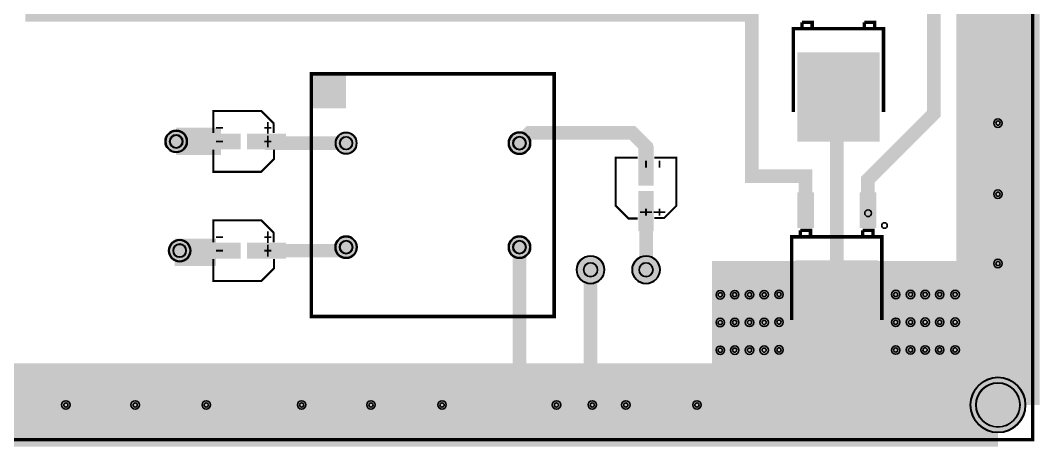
# Model space of a CAD drawing. Header units: millimetres. Extents: x 4 to 167, y 3 to 129.
# Drawn here: x 92.7 to 167.4, y 3.2 to 34.4 of the extents above; entities that cross this region are included whole.
import ezdxf

# ---------------------------------------------------------------- set-up
doc = ezdxf.new("R2010")
doc.units = ezdxf.units.MM
for name, color, linetype, true_color in [('BoardOutLine', 7, 'Continuous', 0xff00ff), ('BottomLayer', 7, 'Continuous', 0x0000ff), ('BottomSolderMaskLayer', 7, 'Continuous', 0xaa00ff), ('Document', 7, 'Continuous', 0xffffff), ('Hole', 7, 'Continuous', 0x222222), ('Multi-Layer', 7, 'Continuous', 0xc0c0c0), ('TopLayer', 7, 'Continuous', 0xff0000), ('TopPasteMaskLayer', 7, 'Continuous', 0x808080), ('TopSilkLayer', 7, 'Continuous', 0xffcc00), ('TopSolderMaskLayer', 7, 'Continuous', 0x800080)]:
    doc.layers.add(name, color=color, linetype=linetype, true_color=true_color)

msp = doc.modelspace()

# ---------------------------------------------------------------- hatches: boundary and pattern name
at = {"layer": 'BottomLayer'}
msp.add_hatch(color=256, dxfattribs=at).paths.add_polyline_path([(164.338, 6.223), (164.338, 16.764), (143.383, 16.764), (143.383, 6.223)])
at = {"layer": 'BottomSolderMaskLayer'}
for points in [[(103.327, 25.527, 1), (104.953, 25.527, 1)], [(115.799, 25.4, 1), (117.374, 25.4, 1)], [(128.473, 25.4, 1), (130.099, 25.4, 1)], [(103.581, 17.526, 1), (105.207, 17.526, 1)], [(115.773, 17.78, 1), (117.399, 17.78, 1)], [(128.473, 17.78, 1), (130.099, 17.78, 1)], [(133.468, 16.129, 1), (135.519, 16.129, 1)], [(137.532, 16.129, 1), (139.583, 16.129, 1)], [(164.338, 6.223), (164.338, 16.764), (143.383, 16.764), (143.383, 6.223)], [(162.313, 6.223, 1), (166.363, 6.223, 1)]]:
    msp.add_hatch(color=256, dxfattribs=at).paths.add_polyline_path(points)
at = {"layer": 'Document'}
for points in [[(107.063, 25.463), (107.063, 25.592), (107.579, 25.592), (107.579, 25.463)], [(111.105, 25.463), (111.105, 25.592), (110.589, 25.592), (110.589, 25.463)], [(110.911, 25.097), (110.911, 25.957), (110.782, 25.957), (110.782, 25.097)], [(138.493, 24.129), (138.622, 24.129), (138.622, 23.613), (138.493, 23.613)], [(138.127, 20.28), (138.987, 20.28), (138.987, 20.409), (138.127, 20.409)], [(138.493, 20.087), (138.622, 20.087), (138.622, 20.603), (138.493, 20.603)], [(110.911, 17.096), (110.911, 17.956), (110.782, 17.956), (110.782, 17.096)], [(107.063, 17.462), (107.063, 17.591), (107.579, 17.591), (107.579, 17.462)], [(111.105, 17.462), (111.105, 17.591), (110.589, 17.591), (110.589, 17.462)]]:
    msp.add_hatch(color=256, dxfattribs=at).paths.add_polyline_path(points)
at = {"layer": 'Multi-Layer'}
for points in [[(115.824, 25.4, 1), (117.348, 25.4, 1)], [(128.524, 25.4, 1), (130.048, 25.4, 1)], [(115.824, 17.78, 1), (117.348, 17.78, 1)], [(128.524, 17.78, 1), (130.048, 17.78, 1)]]:
    msp.add_hatch(color=256, dxfattribs=at).paths.add_polyline_path(points)
at = {"layer": 'TopLayer'}
for points in [[(149.654, 25.533), (149.654, 32.033), (155.654, 32.033), (155.654, 25.533)], [(108.833, 24.977), (106.033, 24.977), (106.033, 26.077), (108.833, 26.077)], [(112.154, 24.977), (109.354, 24.977), (109.354, 26.077), (112.154, 26.077)], [(138.007, 22.359), (138.007, 25.159), (139.107, 25.159), (139.107, 22.359)], [(138.007, 19.038), (138.007, 21.838), (139.107, 21.838), (139.107, 19.038)], [(149.641, 19.243), (149.641, 21.743), (150.841, 21.743), (150.841, 19.243)], [(154.213, 19.243), (154.213, 21.743), (155.413, 21.743), (155.413, 19.243)], [(108.833, 16.976), (106.033, 16.976), (106.033, 18.076), (108.833, 18.076)], [(112.154, 16.976), (109.354, 16.976), (109.354, 18.076), (112.154, 18.076)], [(164.338, 6.223), (164.338, 16.764), (143.383, 16.764), (143.383, 6.35), (143.51, 6.223)], [(149.527, 10.293), (149.527, 16.793), (155.527, 16.793), (155.527, 10.293)]]:
    msp.add_hatch(color=256, dxfattribs=at).paths.add_polyline_path(points)
at = {"layer": 'TopPasteMaskLayer'}
for points in [[(149.654, 25.533), (149.654, 32.033), (155.654, 32.033), (155.654, 25.533)], [(108.833, 24.977), (106.033, 24.977), (106.033, 26.077), (108.833, 26.077)], [(112.154, 24.977), (109.354, 24.977), (109.354, 26.077), (112.154, 26.077)], [(138.007, 22.359), (138.007, 25.159), (139.107, 25.159), (139.107, 22.359)], [(138.007, 19.038), (138.007, 21.838), (139.107, 21.838), (139.107, 19.038)], [(149.641, 19.243), (149.641, 21.743), (150.841, 21.743), (150.841, 19.243)], [(154.213, 19.243), (154.213, 21.743), (155.413, 21.743), (155.413, 19.243)], [(108.833, 16.976), (106.033, 16.976), (106.033, 18.076), (108.833, 18.076)], [(112.154, 16.976), (109.354, 16.976), (109.354, 18.076), (112.154, 18.076)], [(149.527, 10.293), (149.527, 16.793), (155.527, 16.793), (155.527, 10.293)]]:
    msp.add_hatch(color=256, dxfattribs=at).paths.add_polyline_path(points)
at = {"layer": 'TopSilkLayer'}
for points in [[(114.046, 27.94), (114.046, 30.48), (116.586, 30.48), (116.586, 27.94)], [(110.911, 26.086), (110.911, 26.946), (110.782, 26.946), (110.782, 26.086)], [(107.063, 26.452), (107.063, 26.581), (107.579, 26.581), (107.579, 26.452)], [(111.105, 26.452), (111.105, 26.581), (110.589, 26.581), (110.589, 26.452)], [(139.482, 24.129), (139.611, 24.129), (139.611, 23.613), (139.482, 23.613)], [(139.116, 20.28), (139.976, 20.28), (139.976, 20.409), (139.116, 20.409)], [(139.482, 20.087), (139.611, 20.087), (139.611, 20.603), (139.482, 20.603)], [(110.911, 18.085), (110.911, 18.945), (110.782, 18.945), (110.782, 18.085)], [(107.063, 18.451), (107.063, 18.58), (107.579, 18.58), (107.579, 18.451)], [(111.105, 18.451), (111.105, 18.58), (110.589, 18.58), (110.589, 18.451)]]:
    msp.add_hatch(color=256, dxfattribs=at).paths.add_polyline_path(points)
at = {"layer": 'TopSolderMaskLayer'}
for points in [[(149.631, 25.506), (149.631, 32.06), (155.677, 32.06), (155.677, 25.506)], [(103.327, 25.527, 1), (104.953, 25.527, 1)], [(115.799, 25.4, 1), (117.374, 25.4, 1)], [(128.473, 25.4, 1), (130.099, 25.4, 1)], [(108.858, 24.952), (106.007, 24.952), (106.007, 26.102), (108.858, 26.102)], [(112.179, 24.952), (109.328, 24.952), (109.328, 26.102), (112.179, 26.102)], [(137.997, 22.294), (137.997, 25.223), (139.117, 25.223), (139.117, 22.294)], [(137.997, 18.973), (137.997, 21.902), (139.117, 21.902), (139.117, 18.973)], [(149.629, 19.191), (149.629, 21.795), (150.853, 21.795), (150.853, 19.191)], [(154.201, 19.191), (154.201, 21.795), (155.425, 21.795), (155.425, 19.191)], [(103.581, 17.526, 1), (105.207, 17.526, 1)], [(108.858, 16.951), (106.007, 16.951), (106.007, 18.101), (108.858, 18.101)], [(112.179, 16.951), (109.328, 16.951), (109.328, 18.101), (112.179, 18.101)], [(115.773, 17.78, 1), (117.399, 17.78, 1)], [(128.473, 17.78, 1), (130.099, 17.78, 1)], [(133.468, 16.129, 1), (135.519, 16.129, 1)], [(137.532, 16.129, 1), (139.583, 16.129, 1)], [(164.338, 6.223), (164.338, 16.764), (143.383, 16.764), (143.383, 6.35), (143.51, 6.223)], [(149.504, 10.266), (149.504, 16.82), (155.55, 16.82), (155.55, 10.266)], [(162.313, 6.223, 1), (166.363, 6.223, 1)]]:
    msp.add_hatch(color=256, dxfattribs=at).paths.add_polyline_path(points)

# ---------------------------------------------------------------- linework, layer by layer
at = {"layer": 'BoardOutLine', "const_width": 0.254}
msp.add_lwpolyline([(4.166, 128.677), (166.879, 128.677), (166.879, 3.683), (4.166, 3.683), (4.166, 128.677)], close=True, dxfattribs=at)
at = {"layer": 'BottomLayer', "const_width": 6}
for points in [[(164.338, 88.975), (164.338, 6.223)], [(6.731, 6.223), (150.156, 6.223)], [(150.156, 6.223), (154.22, 6.223)], [(154.22, 6.223), (164.338, 6.223)]]:
    msp.add_lwpolyline(points, dxfattribs=at)
at = {"layer": 'BottomSolderMaskLayer', "const_width": 6.102}
for points in [[(164.338, 126.111), (164.338, 6.223)], [(6.731, 6.223), (150.156, 6.223)], [(6.731, 6.223), (164.338, 6.223)]]:
    msp.add_lwpolyline(points, dxfattribs=at)
at = {"layer": 'BottomSolderMaskLayer'}
for centre, radius in [((104.14, 25.527), 0.813), ((116.586, 25.4), 0.787), ((129.286, 25.4), 0.813), ((104.14, 25.527), 0.488), ((116.586, 25.4), 0.472), ((129.286, 25.4), 0.488), ((104.394, 17.526), 0.813), ((104.394, 17.526), 0.488), ((116.586, 17.78), 0.813), ((116.586, 17.78), 0.488), ((129.286, 17.78), 0.813), ((129.286, 17.78), 0.488), ((134.493, 16.129), 1.025), ((134.493, 16.129), 0.513), ((138.557, 16.129), 1.025), ((138.557, 16.129), 0.513), ((164.338, 6.223), 2.025), ((164.338, 6.223), 1.62)]:
    msp.add_circle(centre, radius, dxfattribs=at)
at = {"layer": 'Document'}
msp.add_circle((154.827, 20.268), 0.25, dxfattribs=at)
at = {"layer": 'Hole'}
for centre in [(164.338, 26.869), (164.338, 26.869), (164.338, 21.662), (164.338, 21.662), (164.338, 16.582), (164.338, 16.582), (143.995, 14.293), (145.052, 14.303), (146.14, 14.303), (147.211, 14.303), (148.299, 14.321), (156.847, 14.312), (157.934, 14.318), (159.001, 14.318), (160.068, 14.318), (161.198, 14.318), (143.995, 12.261), (145.052, 12.271), (146.14, 12.271), (147.211, 12.271), (148.299, 12.289), (156.847, 12.28), (157.934, 12.286), (159.001, 12.286), (160.068, 12.286), (161.198, 12.286), (143.995, 10.229), (145.052, 10.239), (146.14, 10.239), (147.211, 10.239), (148.299, 10.257), (156.847, 10.248), (157.934, 10.254), (159.001, 10.254), (160.068, 10.254), (161.198, 10.254), (96.056, 6.223), (96.056, 6.223), (101.136, 6.223), (101.136, 6.223), (106.343, 6.223), (106.343, 6.223), (113.328, 6.223), (113.328, 6.223), (118.408, 6.223), (118.408, 6.223), (123.615, 6.223), (123.615, 6.223), (131.997, 6.223), (131.997, 6.223), (134.62, 6.223), (137.077, 6.223), (142.284, 6.223), (142.284, 6.223)]:
    msp.add_circle(centre, 0.155, dxfattribs=at)
at = {"layer": 'Multi-Layer'}
for centre, radius in [((164.338, 26.869), 0.31), ((164.338, 26.869), 0.31), ((104.14, 25.527), 0.762), ((116.586, 25.4), 0.762), ((129.286, 25.4), 0.762), ((104.14, 25.527), 0.457), ((116.586, 25.4), 0.457), ((129.286, 25.4), 0.457), ((164.338, 21.662), 0.31), ((164.338, 21.662), 0.31), ((104.394, 17.526), 0.762), ((104.394, 17.526), 0.457), ((116.586, 17.78), 0.762), ((116.586, 17.78), 0.457), ((129.286, 17.78), 0.762), ((129.286, 17.78), 0.457), ((134.493, 16.129), 1), ((134.493, 16.129), 0.5), ((138.557, 16.129), 1), ((138.557, 16.129), 0.5), ((164.338, 16.582), 0.31), ((164.338, 16.582), 0.31), ((143.995, 14.293), 0.31), ((145.052, 14.303), 0.31), ((146.14, 14.303), 0.31), ((147.211, 14.303), 0.31), ((148.299, 14.321), 0.31), ((156.847, 14.312), 0.31), ((157.934, 14.318), 0.31), ((159.001, 14.318), 0.31), ((160.068, 14.318), 0.31), ((161.198, 14.318), 0.31), ((143.995, 12.261), 0.31), ((145.052, 12.271), 0.31), ((146.14, 12.271), 0.31), ((147.211, 12.271), 0.31), ((148.299, 12.289), 0.31), ((156.847, 12.28), 0.31), ((157.934, 12.286), 0.31), ((159.001, 12.286), 0.31), ((160.068, 12.286), 0.31), ((161.198, 12.286), 0.31), ((143.995, 10.229), 0.31), ((145.052, 10.239), 0.31), ((146.14, 10.239), 0.31), ((147.211, 10.239), 0.31), ((148.299, 10.257), 0.31), ((156.847, 10.248), 0.31), ((157.934, 10.254), 0.31), ((159.001, 10.254), 0.31), ((160.068, 10.254), 0.31), ((161.198, 10.254), 0.31), ((164.338, 6.223), 2), ((164.338, 6.223), 1.6), ((96.056, 6.223), 0.31), ((96.056, 6.223), 0.31), ((101.136, 6.223), 0.31), ((101.136, 6.223), 0.31), ((106.343, 6.223), 0.31), ((106.343, 6.223), 0.31), ((113.328, 6.223), 0.31), ((113.328, 6.223), 0.31), ((118.408, 6.223), 0.31), ((118.408, 6.223), 0.31), ((123.615, 6.223), 0.31), ((123.615, 6.223), 0.31), ((131.997, 6.223), 0.31), ((131.997, 6.223), 0.31), ((134.62, 6.223), 0.31), ((137.077, 6.223), 0.31), ((142.284, 6.223), 0.31), ((142.284, 6.223), 0.31)]:
    msp.add_circle(centre, radius, dxfattribs=at)
at = {"layer": 'TopLayer'}
for points, const_width in [([(150.241, 20.493), (150.241, 22.987), (146.304, 22.987), (146.304, 34.798), (93.599, 34.798), (93.599, 83.185), (74.93, 83.185), (74.93, 84.709)], 1), ([(159.639, 44.666), (159.639, 27.559), (154.813, 22.733), (154.813, 20.493)], 1), ([(164.338, 39.822), (164.338, 26.87)], 6), ([(164.338, 26.87), (164.338, 21.663)], 6), ([(152.654, 28.783), (152.527, 28.656), (152.527, 13.543)], 1), ([(104.14, 25.527), (107.433, 25.527)], 2), ([(138.557, 23.759), (138.557, 25.146), (137.541, 26.162), (130.048, 26.162), (129.286, 25.4)], 1), ([(110.754, 25.527), (110.881, 25.4), (116.586, 25.4)], 1), ([(164.338, 21.663), (164.338, 16.582)], 6), ([(138.557, 20.437), (138.557, 16.129)], 1), ([(164.338, 16.582), (164.338, 6.223)], 6), ([(104.018, 17.399), (107.056, 17.399)], 2), ([(110.754, 17.526), (116.332, 17.526), (116.586, 17.78)], 1), ([(129.286, 17.78), (129.286, 6.223)], 1), ([(134.493, 16.129), (134.493, 6.35), (134.62, 6.223)], 1), ([(152.527, 13.543), (152.527, 6.35), (152.654, 6.223)], 1), ([(96.056, 6.223), (87.383, 6.223)], 6), ([(101.136, 6.223), (96.056, 6.223)], 6), ([(106.343, 6.223), (101.136, 6.223)], 6), ([(113.328, 6.223), (106.343, 6.223)], 6), ([(118.408, 6.223), (113.328, 6.223)], 6), ([(123.615, 6.223), (118.408, 6.223)], 6), ([(131.997, 6.223), (123.615, 6.223)], 6), ([(137.077, 6.223), (131.997, 6.223)], 6), ([(142.284, 6.223), (137.077, 6.223)], 6), ([(164.338, 6.223), (142.284, 6.223)], 6)]:
    msp.add_lwpolyline(points, dxfattribs=dict(at, const_width=const_width))
at = {"layer": 'TopSilkLayer'}
for points, const_width in [([(149.982, 34.252), (149.982, 33.783)], 0.254), ([(149.982, 34.252), (150.732, 34.252), (150.732, 33.783)], 0.254), ([(154.554, 34.252), (155.304, 34.252), (155.304, 33.783)], 0.254), ([(154.554, 34.252), (154.554, 33.783)], 0.254), ([(149.354, 32.114), (149.354, 33.783), (155.954, 33.783), (155.954, 32.114)], 0.254), ([(149.354, 32.114), (149.354, 27.683)], 0.254), ([(155.954, 32.114), (155.954, 27.683)], 0.254), ([(106.857, 26.135), (106.857, 27.753), (110.374, 27.753), (111.31, 26.817)], 0.152), ([(111.277, 26.817), (111.277, 26.135)], 0.152), ([(106.857, 24.92), (106.857, 23.301), (110.374, 23.301), (111.31, 24.237), (111.31, 24.92)], 0.152), ([(137.95, 24.334), (136.331, 24.334), (136.331, 20.818), (137.267, 19.881), (137.95, 19.881)], 0.152), ([(139.165, 24.334), (140.783, 24.334), (140.783, 20.818), (139.847, 19.881)], 0.152), ([(106.857, 18.134), (106.857, 19.752), (110.374, 19.752), (111.31, 18.816)], 0.152), ([(139.847, 19.915), (139.165, 19.915)], 0.152), ([(111.277, 18.816), (111.277, 18.134)], 0.152), ([(149.227, 16.874), (149.227, 18.543), (155.827, 18.543), (155.827, 16.874)], 0.254), ([(149.855, 19.012), (149.855, 18.543)], 0.254), ([(149.855, 19.012), (150.605, 19.012), (150.605, 18.543)], 0.254), ([(154.427, 19.012), (155.177, 19.012), (155.177, 18.543)], 0.254), ([(154.427, 19.012), (154.427, 18.543)], 0.254), ([(106.857, 16.919), (106.857, 15.3), (110.374, 15.3), (111.31, 16.236), (111.31, 16.919)], 0.152), ([(149.227, 16.874), (149.227, 12.443)], 0.254), ([(155.827, 16.874), (155.827, 12.443)], 0.254)]:
    msp.add_lwpolyline(points, dxfattribs=dict(at, const_width=const_width))
at = {"layer": 'TopSilkLayer', "const_width": 0.254}
msp.add_lwpolyline([(114.046, 12.7), (114.046, 30.48), (131.826, 30.48), (131.826, 12.7), (114.046, 12.7)], close=True, dxfattribs=at)
at = {"layer": 'TopSilkLayer'}
msp.add_circle((156.027, 19.368), 0.2, dxfattribs=at)
at = {"layer": 'TopSolderMaskLayer', "const_width": 6.102}
for points in [[(164.338, 126.111), (164.338, 6.223)], [(164.338, 6.223), (6.731, 6.223)]]:
    msp.add_lwpolyline(points, dxfattribs=at)
at = {"layer": 'TopSolderMaskLayer'}
for centre, radius in [((104.14, 25.527), 0.813), ((116.586, 25.4), 0.787), ((129.286, 25.4), 0.813), ((104.14, 25.527), 0.488), ((116.586, 25.4), 0.472), ((129.286, 25.4), 0.488), ((104.394, 17.526), 0.813), ((104.394, 17.526), 0.488), ((116.586, 17.78), 0.813), ((116.586, 17.78), 0.488), ((129.286, 17.78), 0.813), ((129.286, 17.78), 0.488), ((134.493, 16.129), 1.025), ((134.493, 16.129), 0.513), ((138.557, 16.129), 1.025), ((138.557, 16.129), 0.513), ((164.338, 6.223), 2.025), ((164.338, 6.223), 1.62)]:
    msp.add_circle(centre, radius, dxfattribs=at)

doc.saveas('drawing.dxf')
